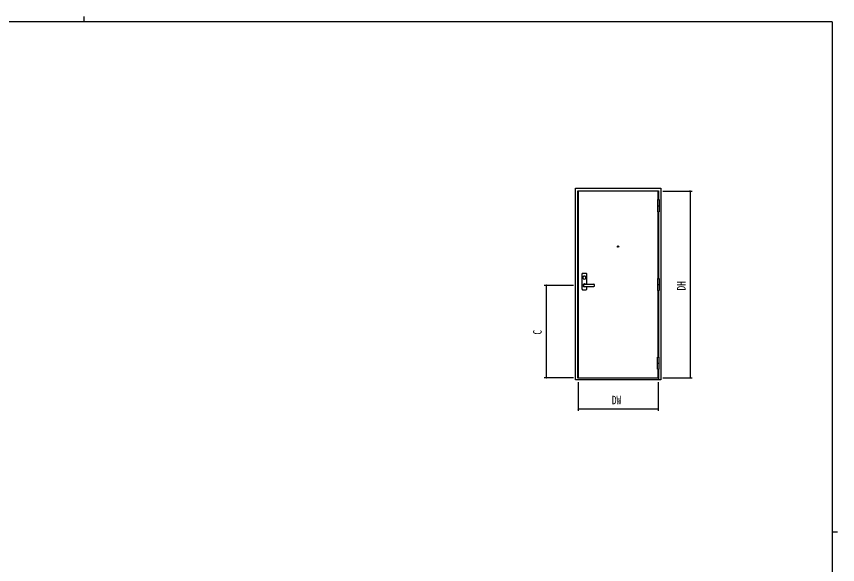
# Model space of a CAD drawing. Units: millimetres, scale not verified. Extents: x -397 to 397, y -282 to 282.
# Drawn here: x -43.5 to 378.9, y 0 to 282.1 of the extents above; entities that cross this region are included whole.
import ezdxf
from ezdxf.enums import TextEntityAlignment as Align

# ---------------------------------------------------------------- set-up
doc = ezdxf.new("R2010")
doc.units = ezdxf.units.MM
doc.header["$LTSCALE"] = 2
for name, color, linetype in [('0-5_YKK_A1', 4, 'Continuous'), ('0-6_YKK_D', 6, 'Continuous'), ('0-7_YKK_ZWAK', 7, 'Continuous')]:
    doc.layers.add(name, color=color, linetype=linetype)
doc.styles.add('ＭＳ ゴシック', font='')
doc.styles.get('ＭＳ ゴシック').set_extended_font_data('MS Gothic')

msp = doc.modelspace()

# ---------------------------------------------------------------- linework, layer by layer
at = {"layer": '0-5_YKK_A1'}
for p, q in [((244.023, 95.131), (244.023, 193.631)), ((244.023, 193.631), (288.023, 193.631)), ((245.273, 192.381), (286.773, 192.381)), ((245.273, 95.881), (245.273, 192.381)), ((245.473, 192.181), (245.473, 96.181)), ((286.573, 192.181), (245.473, 192.181)), ((286.573, 187.806), (286.573, 192.181)), ((286.773, 192.381), (286.773, 187.806)), ((288.023, 193.631), (288.023, 95.131)), ((286.198, 187.806), (286.198, 181.556)), ((286.198, 187.806), (287.148, 187.806)), ((287.148, 187.806), (287.148, 181.556)), ((286.198, 184.681), (287.148, 184.681)), ((286.198, 181.556), (287.148, 181.556)), ((286.573, 147.306), (286.573, 181.556)), ((286.773, 181.556), (286.773, 147.306)), ((247.498, 141.681), (247.498, 149.681)), ((247.748, 149.931), (249.598, 149.931)), ((249.848, 144.231), (249.848, 149.681)), ((248.673, 144.231), (253.561, 144.231)), ((286.198, 147.306), (286.198, 141.056)), ((286.198, 147.306), (287.148, 147.306)), ((286.198, 144.181), (287.148, 144.181)), ((287.148, 147.306), (287.148, 141.056)), ((247.748, 141.431), (249.598, 141.431)), ((248.673, 143.131), (253.561, 143.131)), ((249.183, 143.131), (249.823, 143.131)), ((249.848, 141.681), (249.848, 143.131)), ((286.198, 141.056), (287.148, 141.056)), ((286.573, 106.806), (286.573, 141.006)), ((286.773, 141.006), (286.773, 106.806)), ((286.198, 100.556), (286.198, 106.806)), ((286.198, 106.806), (287.148, 106.806)), ((287.148, 100.556), (287.148, 106.806)), ((286.198, 103.681), (287.148, 103.681)), ((286.198, 100.556), (287.148, 100.556)), ((286.573, 96.181), (286.573, 100.556)), ((286.773, 100.556), (286.773, 95.881)), ((288.023, 95.131), (244.023, 95.131)), ((286.773, 95.881), (245.273, 95.881)), ((245.473, 96.181), (286.573, 96.181)), ((286.773, 95.881), (286.773, 95.131))]:
    msp.add_line(p, q, dxfattribs=at)
msp.add_circle((266.023, 163.681), 0.375, dxfattribs=at)
for centre, radius, start, end in [((247.748, 149.681), 0.25, 90, 180), ((248.673, 147.681), 0.791, 135.94659, 44.05341), ((248.673, 147.73), 0.757, 41.36397, 138.63603), ((249.598, 149.681), 0.25, 0, 90), ((248.673, 143.681), 0.75, 47.16657, 312.83343), ((248.673, 143.681), 0.625, 61.64236, 298.35764), ((248.673, 143.681), 0.625, 61.64236, 298.35764), ((248.673, 143.681), 0.55, 90, 270), ((253.561, 143.881), 0.35, 6.96206, 90), ((251.923, 143.681), 2, 353.03794, 6.96206), ((247.748, 141.681), 0.25, 180, 270), ((249.598, 141.681), 0.25, 270, 0), ((253.561, 143.481), 0.35, 270, 353.03794)]:
    msp.add_arc(centre, radius, start, end, dxfattribs=at)
at = {"layer": '0-6_YKK_D'}
for p, q in [((289.023, 192.181), (304.023, 192.181)), ((303.023, 192.181), (303.023, 96.181)), ((243.023, 143.681), (228.023, 143.681)), ((229.023, 143.681), (229.023, 96.181)), ((243.023, 96.181), (228.023, 96.181)), ((245.473, 93.881), (245.473, 79.131)), ((286.573, 93.881), (286.573, 79.131)), ((289.023, 96.181), (304.023, 96.181)), ((245.473, 80.131), (286.573, 80.131))]:
    msp.add_line(p, q, dxfattribs=at)
for centre, start, end in [((303.023, 192.181), 90, 270), ((303.023, 192.181), 270, 90), ((229.023, 143.681), 90, 270), ((229.023, 143.681), 270, 90), ((229.023, 96.181), 90, 270), ((229.023, 96.181), 270, 90), ((303.023, 96.181), 90, 270), ((303.023, 96.181), 270, 90), ((245.473, 80.131), 0, 180), ((245.473, 80.131), 180, 0), ((286.573, 80.131), 0, 180), ((286.573, 80.131), 180, 0)]:
    msp.add_arc(centre, 0.106, start, end, dxfattribs=at)
at = {"layer": '0-7_YKK_ZWAK'}
for p, q in [((376.1, 279.3), (-393.9, 279.3)), ((-8.886, 282.1), (-8.886, 279.3)), ((376.1, 279.3), (376.1, -245.7)), ((376.1, 16.8), (378.9, 16.8))]:
    msp.add_line(p, q, dxfattribs=at)

# ---------------------------------------------------------------- texts
at = {"layer": '0-6_YKK_D', "style": 'ＭＳ ゴシック', "width": 0.8}
for s, p in [('DH', (302.023, 141.074)), ('C', (228.023, 118.347))]:
    msp.add_text(s, height=4.399, rotation=90, dxfattribs=at).set_placement(p, align=Align.BOTTOM_LEFT)
msp.add_text('DW', height=4.399, dxfattribs=at).set_placement((262.807, 81.131), align=Align.BOTTOM_LEFT)

doc.saveas('drawing.dxf')
